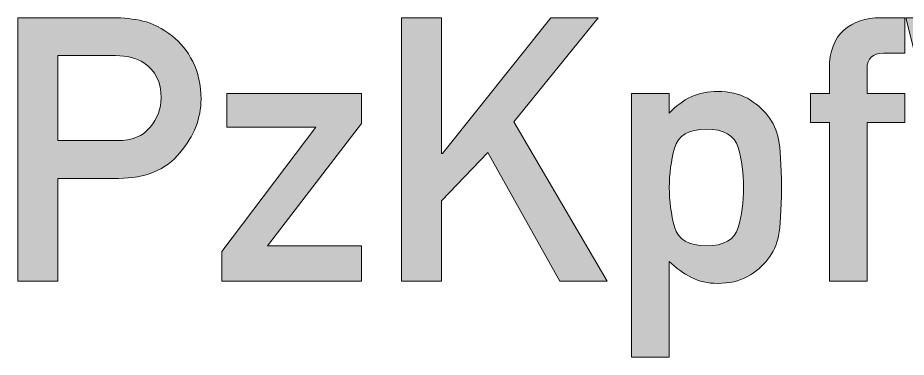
# Model space of a CAD drawing. Header units: inches. Extents: x 247 to 2765, y -1897 to -1110.
# Drawn here: x 2667.43 to 2687.36, y -1300.07 to -1292.46 of the extents above; entities that cross this region are included whole.
import ezdxf

# ---------------------------------------------------------------- set-up
doc = ezdxf.new("R2010")
doc.units = ezdxf.units.IN
doc.header["$MEASUREMENT"] = 0
doc.layers.add('Layer 1', color=7, linetype='Continuous')

# ---------------------------------------------------------------- blocks, each defined once
blk = doc.blocks.new('block 319')
at = {"layer": 'Layer 1', "true_color": 0x010101}
h = blk.add_hatch(color=18, dxfattribs=at)
h.dxf.hatch_style = 2
edge = h.paths.add_edge_path()
edge.add_spline(control_points=[(2667.434, -1298.372), (2667.434, -1298.372), (2667.434, -1292.463), (2667.434, -1292.463), (2667.434, -1292.463), (2669.579, -1292.463), (2669.579, -1292.463), (2669.808, -1292.463), (2670.03, -1292.488), (2670.242, -1292.536), (2670.455, -1292.585), (2670.676, -1292.698), (2670.905, -1292.878), (2671.084, -1293.015), (2671.235, -1293.205), (2671.36, -1293.447), (2671.484, -1293.689), (2671.545, -1293.969), (2671.545, -1294.289), (2671.545, -1294.71), (2671.388, -1295.112), (2671.073, -1295.492), (2670.758, -1295.874), (2670.298, -1296.064), (2669.692, -1296.064), (2669.692, -1296.064), (2668.33, -1296.064), (2668.33, -1296.064), (2668.33, -1296.064), (2668.33, -1298.372), (2668.33, -1298.372), (2668.33, -1298.372), (2667.434, -1298.372), (2667.434, -1298.372), (2667.434, -1298.372), (2667.434, -1298.372), (2667.434, -1298.372)], knot_values=[0, 0, 0, 0, 1, 1, 1, 2, 2, 2, 3, 3, 3, 4, 4, 4, 5, 5, 5, 6, 6, 6, 7, 7, 7, 8, 8, 8, 9, 9, 9, 10, 10, 10, 11, 11, 11, 12, 12, 12, 12], degree=3, periodic=1)
edge = h.paths.add_edge_path()
edge.add_spline(control_points=[(2668.33, -1293.311), (2668.33, -1293.311), (2668.33, -1295.217), (2668.33, -1295.217), (2668.33, -1295.217), (2669.661, -1295.217), (2669.661, -1295.217), (2669.993, -1295.217), (2670.241, -1295.117), (2670.405, -1294.916), (2670.568, -1294.717), (2670.649, -1294.499), (2670.649, -1294.263), (2670.649, -1293.907), (2670.521, -1293.644), (2670.264, -1293.477), (2670.099, -1293.366), (2669.887, -1293.311), (2669.627, -1293.311), (2669.627, -1293.311), (2668.33, -1293.311), (2668.33, -1293.311), (2668.33, -1293.311), (2668.33, -1293.311), (2668.33, -1293.311)], knot_values=[0, 0, 0, 0, 1, 1, 1, 2, 2, 2, 3, 3, 3, 4, 4, 4, 5, 5, 5, 6, 6, 6, 7, 7, 7, 8, 8, 8, 8], degree=3, periodic=1)
h = blk.add_hatch(color=18, dxfattribs=at)
h.dxf.hatch_style = 2
h.paths.add_polyline_path([(2676.043, -1298.372), (2676.043, -1292.463), (2676.939, -1292.463), (2676.939, -1295.509), (2676.96, -1295.509), (2679.389, -1292.463), (2680.455, -1292.463), (2678.562, -1294.795), (2680.654, -1298.372), (2679.592, -1298.372), (2677.978, -1295.484), (2676.94, -1296.571), (2676.94, -1298.372)])
h = blk.add_hatch(color=18, dxfattribs=at)
h.dxf.hatch_style = 2
edge = h.paths.add_edge_path()
edge.add_spline(control_points=[(2685.641, -1298.372), (2685.641, -1298.372), (2685.641, -1294.811), (2685.641, -1294.811), (2685.641, -1294.811), (2685.216, -1294.811), (2685.216, -1294.811), (2685.216, -1294.811), (2685.216, -1294.163), (2685.216, -1294.163), (2685.216, -1294.163), (2685.641, -1294.163), (2685.641, -1294.163), (2685.641, -1294.163), (2685.641, -1293.607), (2685.641, -1293.607), (2685.641, -1293.215), (2685.75, -1292.926), (2685.966, -1292.741), (2686.182, -1292.556), (2686.456, -1292.463), (2686.785, -1292.463), (2686.785, -1292.463), (2687.332, -1292.463), (2687.332, -1292.463), (2687.332, -1292.463), (2687.332, -1293.258), (2687.332, -1293.258), (2687.332, -1293.258), (2686.855, -1293.258), (2686.855, -1293.258), (2686.608, -1293.258), (2686.485, -1293.374), (2686.485, -1293.606), (2686.485, -1293.606), (2686.485, -1294.162), (2686.485, -1294.162), (2686.485, -1294.162), (2687.332, -1294.162), (2687.332, -1294.162), (2687.332, -1294.162), (2687.332, -1294.811), (2687.332, -1294.811), (2687.332, -1294.811), (2686.485, -1294.811), (2686.485, -1294.811), (2686.485, -1294.811), (2686.485, -1298.371), (2686.485, -1298.371), (2686.485, -1298.371), (2685.641, -1298.372), (2685.641, -1298.372), (2685.641, -1298.372), (2685.641, -1298.372), (2685.641, -1298.372)], knot_values=[0, 0, 0, 0, 1, 1, 1, 2, 2, 2, 3, 3, 3, 4, 4, 4, 5, 5, 5, 6, 6, 6, 7, 7, 7, 8, 8, 8, 9, 9, 9, 10, 10, 10, 11, 11, 11, 12, 12, 12, 13, 13, 13, 14, 14, 14, 15, 15, 15, 16, 16, 16, 17, 17, 17, 18, 18, 18, 18], degree=3, periodic=1)
h = blk.add_hatch(color=18, dxfattribs=at)
h.dxf.hatch_style = 2
h.paths.add_polyline_path([(2688.837, -1298.372), (2687.357, -1292.463), (2688.306, -1292.463), (2689.235, -1296.664), (2689.251, -1296.664), (2690.399, -1292.463), (2691.043, -1292.463), (2692.191, -1296.664), (2692.207, -1296.664), (2693.136, -1292.463), (2694.085, -1292.463), (2692.605, -1298.372), (2691.858, -1298.372), (2690.727, -1294.114), (2690.711, -1294.114), (2689.584, -1298.372)])
h = blk.add_hatch(color=18, dxfattribs=at)
h.dxf.hatch_style = 2
edge = h.paths.add_edge_path()
edge.add_spline(control_points=[(2681.201, -1300.075), (2681.201, -1300.075), (2681.201, -1294.163), (2681.201, -1294.163), (2681.201, -1294.163), (2682.049, -1294.163), (2682.049, -1294.163), (2682.049, -1294.163), (2682.049, -1294.605), (2682.049, -1294.605), (2682.343, -1294.278), (2682.706, -1294.114), (2683.135, -1294.114), (2683.392, -1294.114), (2683.613, -1294.165), (2683.801, -1294.269), (2683.987, -1294.373), (2684.141, -1294.504), (2684.263, -1294.661), (2684.379, -1294.812), (2684.459, -1294.988), (2684.5, -1295.19), (2684.542, -1295.391), (2684.564, -1295.751), (2684.564, -1296.27), (2684.564, -1296.787), (2684.542, -1297.146), (2684.5, -1297.35), (2684.459, -1297.552), (2684.379, -1297.728), (2684.263, -1297.877), (2684.141, -1298.037), (2683.988, -1298.166), (2683.801, -1298.267), (2683.614, -1298.369), (2683.392, -1298.42), (2683.135, -1298.42), (2682.917, -1298.42), (2682.719, -1298.376), (2682.545, -1298.286), (2682.371, -1298.196), (2682.205, -1298.076), (2682.049, -1297.925), (2682.049, -1297.925), (2682.049, -1300.074), (2682.049, -1300.074), (2682.049, -1300.074), (2681.201, -1300.074), (2681.201, -1300.074), (2681.201, -1300.074), (2681.201, -1300.075), (2681.201, -1300.075)], knot_values=[0, 0, 0, 0, 1, 1, 1, 2, 2, 2, 3, 3, 3, 4, 4, 4, 5, 5, 5, 6, 6, 6, 7, 7, 7, 8, 8, 8, 9, 9, 9, 10, 10, 10, 11, 11, 11, 12, 12, 12, 13, 13, 13, 14, 14, 14, 15, 15, 15, 16, 16, 16, 17, 17, 17, 17], degree=3, periodic=1)
edge = h.paths.add_edge_path()
edge.add_spline(control_points=[(2682.88, -1297.577), (2683.277, -1297.577), (2683.517, -1297.441), (2683.596, -1297.167), (2683.676, -1296.895), (2683.715, -1296.596), (2683.715, -1296.271), (2683.715, -1295.946), (2683.676, -1295.647), (2683.596, -1295.373), (2683.516, -1295.099), (2683.277, -1294.961), (2682.88, -1294.961), (2682.483, -1294.961), (2682.245, -1295.103), (2682.167, -1295.387), (2682.088, -1295.671), (2682.05, -1295.966), (2682.05, -1296.271), (2682.05, -1296.576), (2682.088, -1296.87), (2682.167, -1297.153), (2682.245, -1297.436), (2682.483, -1297.577), (2682.88, -1297.577)], knot_values=[0, 0, 0, 0, 1, 1, 1, 2, 2, 2, 3, 3, 3, 4, 4, 4, 5, 5, 5, 6, 6, 6, 7, 7, 7, 8, 8, 8, 8], degree=3, periodic=1)
h = blk.add_hatch(color=18, dxfattribs=at)
h.dxf.hatch_style = 2
h.paths.add_polyline_path([(2672.008, -1298.372), (2672.008, -1297.703), (2674.117, -1294.913), (2672.126, -1294.913), (2672.126, -1294.163), (2675.147, -1294.163), (2675.147, -1294.836), (2673.038, -1297.577), (2675.147, -1297.577), (2675.147, -1298.372), (2672.008, -1298.372)])
at = {"layer": 'Layer 1', "lineweight": 0}
for points in [[(2676.043, -1298.372), (2676.043, -1292.463), (2676.939, -1292.463), (2676.939, -1295.509), (2676.96, -1295.509), (2679.389, -1292.463), (2680.455, -1292.463), (2678.562, -1294.795), (2680.654, -1298.372), (2679.592, -1298.372), (2677.978, -1295.484), (2676.94, -1296.571), (2676.94, -1298.372), (2676.043, -1298.372)], [(2688.837, -1298.372), (2687.357, -1292.463), (2688.306, -1292.463), (2689.235, -1296.664), (2689.251, -1296.664), (2690.399, -1292.463), (2691.043, -1292.463), (2692.191, -1296.664), (2692.207, -1296.664), (2693.136, -1292.463), (2694.085, -1292.463), (2692.605, -1298.372), (2691.858, -1298.372), (2690.727, -1294.114), (2690.711, -1294.114), (2689.584, -1298.372), (2688.837, -1298.372)], [(2672.008, -1298.372), (2672.008, -1297.703), (2674.117, -1294.913), (2672.126, -1294.913), (2672.126, -1294.163), (2675.147, -1294.163), (2675.147, -1294.836), (2673.038, -1297.577), (2675.147, -1297.577), (2675.147, -1298.372), (2672.008, -1298.372), (2672.008, -1298.372)]]:
    blk.add_lwpolyline(points, dxfattribs=at)
for points, knots in [([(2667.434, -1298.372), (2667.434, -1298.372), (2667.434, -1292.463), (2667.434, -1292.463), (2667.434, -1292.463), (2669.579, -1292.463), (2669.579, -1292.463), (2669.808, -1292.463), (2670.03, -1292.488), (2670.242, -1292.536), (2670.455, -1292.585), (2670.676, -1292.698), (2670.905, -1292.878), (2671.084, -1293.015), (2671.235, -1293.205), (2671.36, -1293.447), (2671.484, -1293.689), (2671.545, -1293.969), (2671.545, -1294.289), (2671.545, -1294.71), (2671.388, -1295.112), (2671.073, -1295.492), (2670.758, -1295.874), (2670.298, -1296.064), (2669.692, -1296.064), (2669.692, -1296.064), (2668.33, -1296.064), (2668.33, -1296.064), (2668.33, -1296.064), (2668.33, -1298.372), (2668.33, -1298.372), (2668.33, -1298.372), (2667.434, -1298.372), (2667.434, -1298.372), (2667.434, -1298.372), (2667.434, -1298.372), (2667.434, -1298.372)], [0, 0, 0, 0, 1, 1, 1, 2, 2, 2, 3, 3, 3, 4, 4, 4, 5, 5, 5, 6, 6, 6, 7, 7, 7, 8, 8, 8, 9, 9, 9, 10, 10, 10, 11, 11, 11, 12, 12, 12, 12]), ([(2685.641, -1298.372), (2685.641, -1298.372), (2685.641, -1294.811), (2685.641, -1294.811), (2685.641, -1294.811), (2685.216, -1294.811), (2685.216, -1294.811), (2685.216, -1294.811), (2685.216, -1294.163), (2685.216, -1294.163), (2685.216, -1294.163), (2685.641, -1294.163), (2685.641, -1294.163), (2685.641, -1294.163), (2685.641, -1293.607), (2685.641, -1293.607), (2685.641, -1293.215), (2685.75, -1292.926), (2685.966, -1292.741), (2686.182, -1292.556), (2686.456, -1292.463), (2686.785, -1292.463), (2686.785, -1292.463), (2687.332, -1292.463), (2687.332, -1292.463), (2687.332, -1292.463), (2687.332, -1293.258), (2687.332, -1293.258), (2687.332, -1293.258), (2686.855, -1293.258), (2686.855, -1293.258), (2686.608, -1293.258), (2686.485, -1293.374), (2686.485, -1293.606), (2686.485, -1293.606), (2686.485, -1294.162), (2686.485, -1294.162), (2686.485, -1294.162), (2687.332, -1294.162), (2687.332, -1294.162), (2687.332, -1294.162), (2687.332, -1294.811), (2687.332, -1294.811), (2687.332, -1294.811), (2686.485, -1294.811), (2686.485, -1294.811), (2686.485, -1294.811), (2686.485, -1298.371), (2686.485, -1298.371), (2686.485, -1298.371), (2685.641, -1298.372), (2685.641, -1298.372), (2685.641, -1298.372), (2685.641, -1298.372), (2685.641, -1298.372)], [0, 0, 0, 0, 1, 1, 1, 2, 2, 2, 3, 3, 3, 4, 4, 4, 5, 5, 5, 6, 6, 6, 7, 7, 7, 8, 8, 8, 9, 9, 9, 10, 10, 10, 11, 11, 11, 12, 12, 12, 13, 13, 13, 14, 14, 14, 15, 15, 15, 16, 16, 16, 17, 17, 17, 18, 18, 18, 18]), ([(2668.33, -1293.311), (2668.33, -1293.311), (2668.33, -1295.217), (2668.33, -1295.217), (2668.33, -1295.217), (2669.661, -1295.217), (2669.661, -1295.217), (2669.993, -1295.217), (2670.241, -1295.117), (2670.405, -1294.916), (2670.568, -1294.717), (2670.649, -1294.499), (2670.649, -1294.263), (2670.649, -1293.907), (2670.521, -1293.644), (2670.264, -1293.477), (2670.099, -1293.366), (2669.887, -1293.311), (2669.627, -1293.311), (2669.627, -1293.311), (2668.33, -1293.311), (2668.33, -1293.311), (2668.33, -1293.311), (2668.33, -1293.311), (2668.33, -1293.311)], [0, 0, 0, 0, 1, 1, 1, 2, 2, 2, 3, 3, 3, 4, 4, 4, 5, 5, 5, 6, 6, 6, 7, 7, 7, 8, 8, 8, 8]), ([(2681.201, -1300.075), (2681.201, -1300.075), (2681.201, -1294.163), (2681.201, -1294.163), (2681.201, -1294.163), (2682.049, -1294.163), (2682.049, -1294.163), (2682.049, -1294.163), (2682.049, -1294.605), (2682.049, -1294.605), (2682.343, -1294.278), (2682.706, -1294.114), (2683.135, -1294.114), (2683.392, -1294.114), (2683.613, -1294.165), (2683.801, -1294.269), (2683.987, -1294.373), (2684.141, -1294.504), (2684.263, -1294.661), (2684.379, -1294.812), (2684.459, -1294.988), (2684.5, -1295.19), (2684.542, -1295.391), (2684.564, -1295.751), (2684.564, -1296.27), (2684.564, -1296.787), (2684.542, -1297.146), (2684.5, -1297.35), (2684.459, -1297.552), (2684.379, -1297.728), (2684.263, -1297.877), (2684.141, -1298.037), (2683.988, -1298.166), (2683.801, -1298.267), (2683.614, -1298.369), (2683.392, -1298.42), (2683.135, -1298.42), (2682.917, -1298.42), (2682.719, -1298.376), (2682.545, -1298.286), (2682.371, -1298.196), (2682.205, -1298.076), (2682.049, -1297.925), (2682.049, -1297.925), (2682.049, -1300.074), (2682.049, -1300.074), (2682.049, -1300.074), (2681.201, -1300.074), (2681.201, -1300.074), (2681.201, -1300.074), (2681.201, -1300.075), (2681.201, -1300.075)], [0, 0, 0, 0, 1, 1, 1, 2, 2, 2, 3, 3, 3, 4, 4, 4, 5, 5, 5, 6, 6, 6, 7, 7, 7, 8, 8, 8, 9, 9, 9, 10, 10, 10, 11, 11, 11, 12, 12, 12, 13, 13, 13, 14, 14, 14, 15, 15, 15, 16, 16, 16, 17, 17, 17, 17]), ([(2682.88, -1297.577), (2683.277, -1297.577), (2683.517, -1297.441), (2683.596, -1297.167), (2683.676, -1296.895), (2683.715, -1296.596), (2683.715, -1296.271), (2683.715, -1295.946), (2683.676, -1295.647), (2683.596, -1295.373), (2683.516, -1295.099), (2683.277, -1294.961), (2682.88, -1294.961), (2682.483, -1294.961), (2682.245, -1295.103), (2682.167, -1295.387), (2682.088, -1295.671), (2682.05, -1295.966), (2682.05, -1296.271), (2682.05, -1296.576), (2682.088, -1296.87), (2682.167, -1297.153), (2682.245, -1297.436), (2682.483, -1297.577), (2682.88, -1297.577)], [0, 0, 0, 0, 1, 1, 1, 2, 2, 2, 3, 3, 3, 4, 4, 4, 5, 5, 5, 6, 6, 6, 7, 7, 7, 8, 8, 8, 8])]:
    blk.add_open_spline(points, degree=3, knots=knots, dxfattribs=at)
blk = doc.blocks.new('block 316')
at = {"layer": 'Layer 1'}
blk.add_blockref('block 319', (0, 0), dxfattribs=at)

msp = doc.modelspace()

# ---------------------------------------------------------------- block references
at = {"layer": 'Layer 1'}
msp.add_blockref('block 316', (0, 0), dxfattribs=at)

doc.saveas('drawing.dxf')
